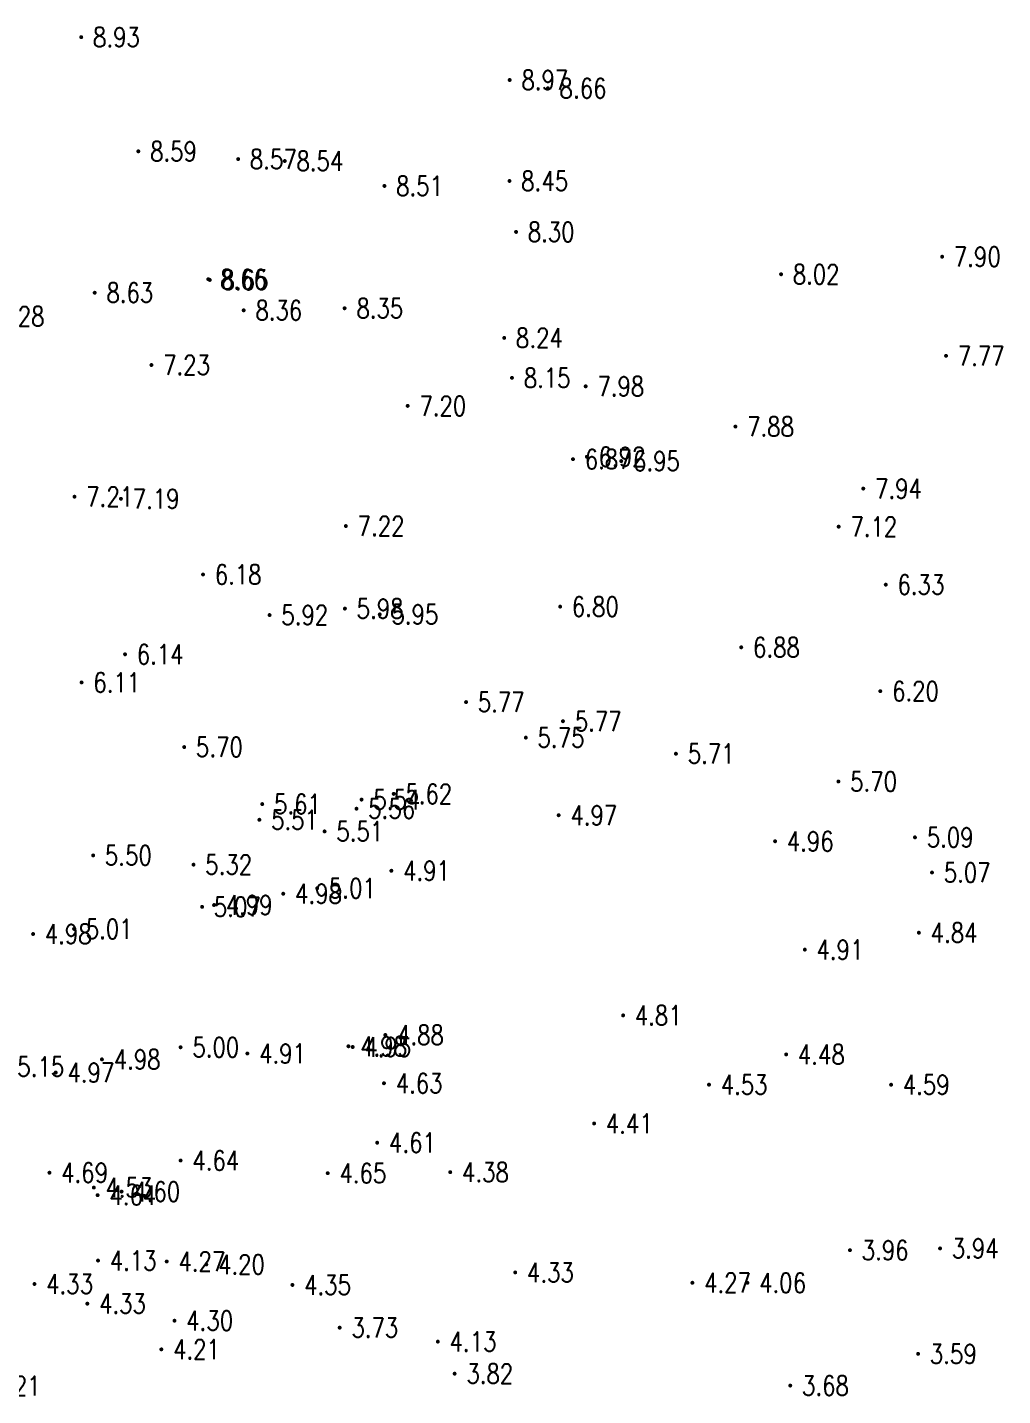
# Model space of a CAD drawing. Extents: x 478634 to 479141, y 2369294 to 2369803.
# Drawn here: x 479022.8 to 479072.7, y 2369405.6 to 2369475.7 of the extents above; entities that cross this region are included whole.
import ezdxf
from ezdxf.enums import TextEntityAlignment as Align

# ---------------------------------------------------------------- set-up
doc = ezdxf.new("R2010")
doc.units = 0
doc.header["$LTSCALE"] = 0.5
doc.layers.get('0').update_dxf_attribs({"linetype": 'CONTINUOUS'})
doc.layers.add('GCD', color=1, linetype='CONTINUOUS')
doc.styles.add('HZ', font='rs.shx', dxfattribs={"width": 0.8, "bigfont": 'hztxt.shx'})

# ---------------------------------------------------------------- blocks, each defined once
blk = doc.blocks.new('GC200')
at = {"linetype": 'Continuous', "const_width": 0.2, "flags": 128}
blk.add_lwpolyline([(-0.1, 0, 1), (0.1, 0, 1)], format="xyb", close=True, dxfattribs=at)

msp = doc.modelspace()

# ---------------------------------------------------------------- block references
at = {"layer": 'GCD', "linetype": 'Continuous'}
ref = msp.add_blockref('GC200', (479025.566, 2369475.163, 8.931), dxfattribs=dict(at, xscale=0.5, yscale=0.5, zscale=0.5))
ref.add_attrib('height', '8.93', dxfattribs={"linetype": 'Continuous', "height": 1, "style": 'HZ', "width": 0.8}).set_placement((479026.166, 2369475.163, 8.931), align=Align.MIDDLE_LEFT)
ref = msp.add_blockref('GC200', (479047.495, 2369472.967, 8.967), dxfattribs=dict(at, xscale=0.5, yscale=0.5, zscale=0.5))
ref.add_attrib('height', '8.97', dxfattribs={"linetype": 'Continuous', "height": 1, "style": 'HZ', "width": 0.8}).set_placement((479048.095, 2369472.967, 8.967), align=Align.MIDDLE_LEFT)
ref = msp.add_blockref('GC200', (479049.45, 2369472.545, 8.662), dxfattribs=dict(at, xscale=0.5, yscale=0.5, zscale=0.5))
ref.add_attrib('height', '8.66', dxfattribs={"linetype": 'Continuous', "height": 1, "style": 'HZ', "width": 0.8}).set_placement((479050.05, 2369472.545, 8.662), align=Align.MIDDLE_LEFT)
ref = msp.add_blockref('GC200', (479028.49, 2369469.316, 8.59), dxfattribs=dict(at, xscale=0.5, yscale=0.5, zscale=0.5))
ref.add_attrib('height', '8.59', dxfattribs={"linetype": 'Continuous', "height": 1, "style": 'HZ', "width": 0.8}).set_placement((479029.09, 2369469.316, 8.59), align=Align.MIDDLE_LEFT)
ref = msp.add_blockref('GC200', (479033.598, 2369468.92, 8.57), dxfattribs=dict(at, xscale=0.5, yscale=0.5, zscale=0.5))
ref.add_attrib('height', '8.57', dxfattribs={"linetype": 'Continuous', "height": 1, "style": 'HZ', "width": 0.8}).set_placement((479034.198, 2369468.92, 8.57), align=Align.MIDDLE_LEFT)
ref = msp.add_blockref('GC200', (479035.983, 2369468.823, 8.543), dxfattribs=dict(at, xscale=0.5, yscale=0.5, zscale=0.5))
ref.add_attrib('height', '8.54', dxfattribs={"linetype": 'Continuous', "height": 1, "style": 'HZ', "width": 0.8}).set_placement((479036.583, 2369468.823, 8.543), align=Align.MIDDLE_LEFT)
ref = msp.add_blockref('GC200', (479041.084, 2369467.546, 8.505), dxfattribs=dict(at, xscale=0.5, yscale=0.5, zscale=0.5))
ref.add_attrib('height', '8.51', dxfattribs={"linetype": 'Continuous', "height": 1, "style": 'HZ', "width": 0.8}).set_placement((479041.684, 2369467.546, 8.505), align=Align.MIDDLE_LEFT)
ref = msp.add_blockref('GC200', (479047.486, 2369467.801, 8.45), dxfattribs=dict(at, xscale=0.5, yscale=0.5, zscale=0.5))
ref.add_attrib('height', '8.45', dxfattribs={"linetype": 'Continuous', "height": 1, "style": 'HZ', "width": 0.8}).set_placement((479048.086, 2369467.801, 8.45), align=Align.MIDDLE_LEFT)
ref = msp.add_blockref('GC200', (479047.821, 2369465.193, 8.304), dxfattribs=dict(at, xscale=0.5, yscale=0.5, zscale=0.5))
ref.add_attrib('height', '8.30', dxfattribs={"linetype": 'Continuous', "height": 1, "style": 'HZ', "width": 0.8}).set_placement((479048.421, 2369465.193, 8.304), align=Align.MIDDLE_LEFT)
ref = msp.add_blockref('GC200', (479069.628, 2369463.925, 7.898), dxfattribs=dict(at, xscale=0.5, yscale=0.5, zscale=0.5))
ref.add_attrib('height', '7.90', dxfattribs={"linetype": 'Continuous', "height": 1, "style": 'HZ', "width": 0.8}).set_placement((479070.228, 2369463.925, 7.898), align=Align.MIDDLE_LEFT)
ref = msp.add_blockref('GC200', (479061.384, 2369463.026, 8.019), dxfattribs=dict(at, xscale=0.5, yscale=0.5, zscale=0.5))
ref.add_attrib('height', '8.02', dxfattribs={"linetype": 'Continuous', "height": 1, "style": 'HZ', "width": 0.8}).set_placement((479061.984, 2369463.026, 8.019), align=Align.MIDDLE_LEFT)
ref = msp.add_blockref('GC200', (479032.07, 2369462.772, 8.658), dxfattribs=dict(at, xscale=0.5, yscale=0.5, zscale=0.5))
ref.add_attrib('height', '8.66', dxfattribs={"linetype": 'Continuous', "height": 1, "style": 'HZ', "width": 0.8}).set_placement((479032.67, 2369462.772, 8.658), align=Align.MIDDLE_LEFT)
ref = msp.add_blockref('GC200', (479032.147, 2369462.736, 8.649), dxfattribs=dict(at, xscale=0.5, yscale=0.5, zscale=0.5))
ref.add_attrib('height', '8.65', dxfattribs={"linetype": 'Continuous', "height": 1, "style": 'HZ', "width": 0.8}).set_placement((479032.747, 2369462.736, 8.649), align=Align.MIDDLE_LEFT)
ref = msp.add_blockref('GC200', (479026.255, 2369462.081, 8.629), dxfattribs=dict(at, xscale=0.5, yscale=0.5, zscale=0.5))
ref.add_attrib('height', '8.63', dxfattribs={"linetype": 'Continuous', "height": 1, "style": 'HZ', "width": 0.8}).set_placement((479026.855, 2369462.081, 8.629), align=Align.MIDDLE_LEFT)
ref = msp.add_blockref('GC200', (479020.684, 2369460.871, 7.281), dxfattribs=dict(at, xscale=0.5, yscale=0.5, zscale=0.5))
ref.add_attrib('height', '7.28', dxfattribs={"linetype": 'Continuous', "height": 1, "style": 'HZ', "width": 0.8}).set_placement((479021.284, 2369460.871, 7.281), align=Align.MIDDLE_LEFT)
ref = msp.add_blockref('GC200', (479033.879, 2369461.18, 8.36), dxfattribs=dict(at, xscale=0.5, yscale=0.5, zscale=0.5))
ref.add_attrib('height', '8.36', dxfattribs={"linetype": 'Continuous', "height": 1, "style": 'HZ', "width": 0.8}).set_placement((479034.479, 2369461.18, 8.36), align=Align.MIDDLE_LEFT)
ref = msp.add_blockref('GC200', (479039.046, 2369461.285, 8.351), dxfattribs=dict(at, xscale=0.5, yscale=0.5, zscale=0.5))
ref.add_attrib('height', '8.35', dxfattribs={"linetype": 'Continuous', "height": 1, "style": 'HZ', "width": 0.8}).set_placement((479039.646, 2369461.285, 8.351), align=Align.MIDDLE_LEFT)
ref = msp.add_blockref('GC200', (479047.215, 2369459.77, 8.243), dxfattribs=dict(at, xscale=0.5, yscale=0.5, zscale=0.5))
ref.add_attrib('height', '8.24', dxfattribs={"linetype": 'Continuous', "height": 1, "style": 'HZ', "width": 0.8}).set_placement((479047.815, 2369459.77, 8.243), align=Align.MIDDLE_LEFT)
ref = msp.add_blockref('GC200', (479069.828, 2369458.854, 7.772), dxfattribs=dict(at, xscale=0.5, yscale=0.5, zscale=0.5))
ref.add_attrib('height', '7.77', dxfattribs={"linetype": 'Continuous', "height": 1, "style": 'HZ', "width": 0.8}).set_placement((479070.428, 2369458.854, 7.772), align=Align.MIDDLE_LEFT)
ref = msp.add_blockref('GC200', (479029.159, 2369458.382, 7.233), dxfattribs=dict(at, xscale=0.5, yscale=0.5, zscale=0.5))
ref.add_attrib('height', '7.23', dxfattribs={"linetype": 'Continuous', "height": 1, "style": 'HZ', "width": 0.8}).set_placement((479029.759, 2369458.382, 7.233), align=Align.MIDDLE_LEFT)
ref = msp.add_blockref('GC200', (479047.613, 2369457.725, 8.149), dxfattribs=dict(at, xscale=0.5, yscale=0.5, zscale=0.5))
ref.add_attrib('height', '8.15', dxfattribs={"linetype": 'Continuous', "height": 1, "style": 'HZ', "width": 0.8}).set_placement((479048.213, 2369457.725, 8.149), align=Align.MIDDLE_LEFT)
ref = msp.add_blockref('GC200', (479051.386, 2369457.292, 7.981), dxfattribs=dict(at, xscale=0.5, yscale=0.5, zscale=0.5))
ref.add_attrib('height', '7.98', dxfattribs={"linetype": 'Continuous', "height": 1, "style": 'HZ', "width": 0.8}).set_placement((479051.986, 2369457.292, 7.981), align=Align.MIDDLE_LEFT)
ref = msp.add_blockref('GC200', (479042.274, 2369456.289, 7.199), dxfattribs=dict(at, xscale=0.5, yscale=0.5, zscale=0.5))
ref.add_attrib('height', '7.20', dxfattribs={"linetype": 'Continuous', "height": 1, "style": 'HZ', "width": 0.8}).set_placement((479042.874, 2369456.289, 7.199), align=Align.MIDDLE_LEFT)
ref = msp.add_blockref('GC200', (479059.049, 2369455.232, 7.876), dxfattribs=dict(at, xscale=0.5, yscale=0.5, zscale=0.5))
ref.add_attrib('height', '7.88', dxfattribs={"linetype": 'Continuous', "height": 1, "style": 'HZ', "width": 0.8}).set_placement((479059.649, 2369455.232, 7.876), align=Align.MIDDLE_LEFT)
ref = msp.add_blockref('GC200', (479050.735, 2369453.561, 6.874), dxfattribs=dict(at, xscale=0.5, yscale=0.5, zscale=0.5))
ref.add_attrib('height', '6.87', dxfattribs={"linetype": 'Continuous', "height": 1, "style": 'HZ', "width": 0.8}).set_placement((479051.335, 2369453.561, 6.874), align=Align.MIDDLE_LEFT)
ref = msp.add_blockref('GC200', (479051.445, 2369453.684, 6.924), dxfattribs=dict(at, xscale=0.5, yscale=0.5, zscale=0.5))
ref.add_attrib('height', '6.92', dxfattribs={"linetype": 'Continuous', "height": 1, "style": 'HZ', "width": 0.8}).set_placement((479052.045, 2369453.684, 6.924), align=Align.MIDDLE_LEFT)
ref = msp.add_blockref('GC200', (479053.205, 2369453.465, 6.946), dxfattribs=dict(at, xscale=0.5, yscale=0.5, zscale=0.5))
ref.add_attrib('height', '6.95', dxfattribs={"linetype": 'Continuous', "height": 1, "style": 'HZ', "width": 0.8}).set_placement((479053.805, 2369453.465, 6.946), align=Align.MIDDLE_LEFT)
ref = msp.add_blockref('GC200', (479065.592, 2369452.057, 7.936), dxfattribs=dict(at, xscale=0.5, yscale=0.5, zscale=0.5))
ref.add_attrib('height', '7.94', dxfattribs={"linetype": 'Continuous', "height": 1, "style": 'HZ', "width": 0.8}).set_placement((479066.192, 2369452.057, 7.936), align=Align.MIDDLE_LEFT)
ref = msp.add_blockref('GC200', (479025.222, 2369451.643, 7.205), dxfattribs=dict(at, xscale=0.5, yscale=0.5, zscale=0.5))
ref.add_attrib('height', '7.21', dxfattribs={"linetype": 'Continuous', "height": 1, "style": 'HZ', "width": 0.8}).set_placement((479025.822, 2369451.643, 7.205), align=Align.MIDDLE_LEFT)
ref = msp.add_blockref('GC200', (479027.597, 2369451.535, 7.19), dxfattribs=dict(at, xscale=0.5, yscale=0.5, zscale=0.5))
ref.add_attrib('height', '7.19', dxfattribs={"linetype": 'Continuous', "height": 1, "style": 'HZ', "width": 0.8}).set_placement((479028.197, 2369451.535, 7.19), align=Align.MIDDLE_LEFT)
ref = msp.add_blockref('GC200', (479039.111, 2369450.14, 7.223), dxfattribs=dict(at, xscale=0.5, yscale=0.5, zscale=0.5))
ref.add_attrib('height', '7.22', dxfattribs={"linetype": 'Continuous', "height": 1, "style": 'HZ', "width": 0.8}).set_placement((479039.711, 2369450.14, 7.223), align=Align.MIDDLE_LEFT)
ref = msp.add_blockref('GC200', (479064.334, 2369450.108, 7.124), dxfattribs=dict(at, xscale=0.5, yscale=0.5, zscale=0.5))
ref.add_attrib('height', '7.12', dxfattribs={"linetype": 'Continuous', "height": 1, "style": 'HZ', "width": 0.8}).set_placement((479064.934, 2369450.108, 7.124), align=Align.MIDDLE_LEFT)
ref = msp.add_blockref('GC200', (479031.801, 2369447.66, 6.184), dxfattribs=dict(at, xscale=0.5, yscale=0.5, zscale=0.5))
ref.add_attrib('height', '6.18', dxfattribs={"linetype": 'Continuous', "height": 1, "style": 'HZ', "width": 0.8}).set_placement((479032.401, 2369447.66, 6.184), align=Align.MIDDLE_LEFT)
ref = msp.add_blockref('GC200', (479066.744, 2369447.139, 6.327), dxfattribs=dict(at, xscale=0.5, yscale=0.5, zscale=0.5))
ref.add_attrib('height', '6.33', dxfattribs={"linetype": 'Continuous', "height": 1, "style": 'HZ', "width": 0.8}).set_placement((479067.344, 2369447.139, 6.327), align=Align.MIDDLE_LEFT)
ref = msp.add_blockref('GC200', (479035.206, 2369445.584, 5.923), dxfattribs=dict(at, xscale=0.5, yscale=0.5, zscale=0.5))
ref.add_attrib('height', '5.92', dxfattribs={"linetype": 'Continuous', "height": 1, "style": 'HZ', "width": 0.8}).set_placement((479035.806, 2369445.584, 5.923), align=Align.MIDDLE_LEFT)
ref = msp.add_blockref('GC200', (479039.061, 2369445.915, 5.982), dxfattribs=dict(at, xscale=0.5, yscale=0.5, zscale=0.5))
ref.add_attrib('height', '5.98', dxfattribs={"linetype": 'Continuous', "height": 1, "style": 'HZ', "width": 0.8}).set_placement((479039.661, 2369445.915, 5.982), align=Align.MIDDLE_LEFT)
ref = msp.add_blockref('GC200', (479040.845, 2369445.619, 5.954), dxfattribs=dict(at, xscale=0.5, yscale=0.5, zscale=0.5))
ref.add_attrib('height', '5.95', dxfattribs={"linetype": 'Continuous', "height": 1, "style": 'HZ', "width": 0.8}).set_placement((479041.445, 2369445.619, 5.954), align=Align.MIDDLE_LEFT)
ref = msp.add_blockref('GC200', (479050.079, 2369446.017, 6.798), dxfattribs=dict(at, xscale=0.5, yscale=0.5, zscale=0.5))
ref.add_attrib('height', '6.80', dxfattribs={"linetype": 'Continuous', "height": 1, "style": 'HZ', "width": 0.8}).set_placement((479050.679, 2369446.017, 6.798), align=Align.MIDDLE_LEFT)
ref = msp.add_blockref('GC200', (479027.809, 2369443.576, 6.141), dxfattribs=dict(at, xscale=0.5, yscale=0.5, zscale=0.5))
ref.add_attrib('height', '6.14', dxfattribs={"linetype": 'Continuous', "height": 1, "style": 'HZ', "width": 0.8}).set_placement((479028.409, 2369443.576, 6.141), align=Align.MIDDLE_LEFT)
ref = msp.add_blockref('GC200', (479059.347, 2369443.933, 6.875), dxfattribs=dict(at, xscale=0.5, yscale=0.5, zscale=0.5))
ref.add_attrib('height', '6.88', dxfattribs={"linetype": 'Continuous', "height": 1, "style": 'HZ', "width": 0.8}).set_placement((479059.947, 2369443.933, 6.875), align=Align.MIDDLE_LEFT)
ref = msp.add_blockref('GC200', (479025.584, 2369442.136, 6.105), dxfattribs=dict(at, xscale=0.5, yscale=0.5, zscale=0.5))
ref.add_attrib('height', '6.11', dxfattribs={"linetype": 'Continuous', "height": 1, "style": 'HZ', "width": 0.8}).set_placement((479026.184, 2369442.136, 6.105), align=Align.MIDDLE_LEFT)
ref = msp.add_blockref('GC200', (479066.465, 2369441.688, 6.202), dxfattribs=dict(at, xscale=0.5, yscale=0.5, zscale=0.5))
ref.add_attrib('height', '6.20', dxfattribs={"linetype": 'Continuous', "height": 1, "style": 'HZ', "width": 0.8}).set_placement((479067.065, 2369441.688, 6.202), align=Align.MIDDLE_LEFT)
ref = msp.add_blockref('GC200', (479045.262, 2369441.13, 5.772), dxfattribs=dict(at, xscale=0.5, yscale=0.5, zscale=0.5))
ref.add_attrib('height', '5.77', dxfattribs={"linetype": 'Continuous', "height": 1, "style": 'HZ', "width": 0.8}).set_placement((479045.862, 2369441.13, 5.772), align=Align.MIDDLE_LEFT)
ref = msp.add_blockref('GC200', (479050.222, 2369440.15, 5.77), dxfattribs=dict(at, xscale=0.5, yscale=0.5, zscale=0.5))
ref.add_attrib('height', '5.77', dxfattribs={"linetype": 'Continuous', "height": 1, "style": 'HZ', "width": 0.8}).set_placement((479050.822, 2369440.15, 5.77), align=Align.MIDDLE_LEFT)
ref = msp.add_blockref('GC200', (479048.322, 2369439.312, 5.75), dxfattribs=dict(at, xscale=0.5, yscale=0.5, zscale=0.5))
ref.add_attrib('height', '5.75', dxfattribs={"linetype": 'Continuous', "height": 1, "style": 'HZ', "width": 0.8}).set_placement((479048.922, 2369439.312, 5.75), align=Align.MIDDLE_LEFT)
ref = msp.add_blockref('GC200', (479030.837, 2369438.827, 5.697), dxfattribs=dict(at, xscale=0.5, yscale=0.5, zscale=0.5))
ref.add_attrib('height', '5.70', dxfattribs={"linetype": 'Continuous', "height": 1, "style": 'HZ', "width": 0.8}).set_placement((479031.437, 2369438.827, 5.697), align=Align.MIDDLE_LEFT)
ref = msp.add_blockref('GC200', (479056.004, 2369438.487, 5.713), dxfattribs=dict(at, xscale=0.5, yscale=0.5, zscale=0.5))
ref.add_attrib('height', '5.71', dxfattribs={"linetype": 'Continuous', "height": 1, "style": 'HZ', "width": 0.8}).set_placement((479056.604, 2369438.487, 5.713), align=Align.MIDDLE_LEFT)
ref = msp.add_blockref('GC200', (479064.321, 2369437.066, 5.699), dxfattribs=dict(at, xscale=0.5, yscale=0.5, zscale=0.5))
ref.add_attrib('height', '5.70', dxfattribs={"linetype": 'Continuous', "height": 1, "style": 'HZ', "width": 0.8}).set_placement((479064.921, 2369437.066, 5.699), align=Align.MIDDLE_LEFT)
ref = msp.add_blockref('GC200', (479041.559, 2369436.431, 5.621), dxfattribs=dict(at, xscale=0.5, yscale=0.5, zscale=0.5))
ref.add_attrib('height', '5.62', dxfattribs={"linetype": 'Continuous', "height": 1, "style": 'HZ', "width": 0.8}).set_placement((479042.159, 2369436.431, 5.621), align=Align.MIDDLE_LEFT)
ref = msp.add_blockref('GC200', (479034.83, 2369435.91, 5.606), dxfattribs=dict(at, xscale=0.5, yscale=0.5, zscale=0.5))
ref.add_attrib('height', '5.61', dxfattribs={"linetype": 'Continuous', "height": 1, "style": 'HZ', "width": 0.8}).set_placement((479035.43, 2369435.91, 5.606), align=Align.MIDDLE_LEFT)
ref = msp.add_blockref('GC200', (479039.656, 2369435.675, 5.56), dxfattribs=dict(at, xscale=0.5, yscale=0.5, zscale=0.5))
ref.add_attrib('height', '5.56', dxfattribs={"linetype": 'Continuous', "height": 1, "style": 'HZ', "width": 0.8}).set_placement((479040.256, 2369435.675, 5.56), align=Align.MIDDLE_LEFT)
ref = msp.add_blockref('GC200', (479039.914, 2369436.14, 5.543), dxfattribs=dict(at, xscale=0.5, yscale=0.5, zscale=0.5))
ref.add_attrib('height', '5.54', dxfattribs={"linetype": 'Continuous', "height": 1, "style": 'HZ', "width": 0.8}).set_placement((479040.514, 2369436.14, 5.543), align=Align.MIDDLE_LEFT)
ref = msp.add_blockref('GC200', (479034.684, 2369435.107, 5.513), dxfattribs=dict(at, xscale=0.5, yscale=0.5, zscale=0.5))
ref.add_attrib('height', '5.51', dxfattribs={"linetype": 'Continuous', "height": 1, "style": 'HZ', "width": 0.8}).set_placement((479035.284, 2369435.107, 5.513), align=Align.MIDDLE_LEFT)
ref = msp.add_blockref('GC200', (479050.001, 2369435.339, 4.972), dxfattribs=dict(at, xscale=0.5, yscale=0.5, zscale=0.5))
ref.add_attrib('height', '4.97', dxfattribs={"linetype": 'Continuous', "height": 1, "style": 'HZ', "width": 0.8}).set_placement((479050.601, 2369435.339, 4.972), align=Align.MIDDLE_LEFT)
ref = msp.add_blockref('GC200', (479038.022, 2369434.513, 5.512), dxfattribs=dict(at, xscale=0.5, yscale=0.5, zscale=0.5))
ref.add_attrib('height', '5.51', dxfattribs={"linetype": 'Continuous', "height": 1, "style": 'HZ', "width": 0.8}).set_placement((479038.622, 2369434.513, 5.512), align=Align.MIDDLE_LEFT)
ref = msp.add_blockref('GC200', (479061.079, 2369434.006, 4.964), dxfattribs=dict(at, xscale=0.5, yscale=0.5, zscale=0.5))
ref.add_attrib('height', '4.96', dxfattribs={"linetype": 'Continuous', "height": 1, "style": 'HZ', "width": 0.8}).set_placement((479061.679, 2369434.006, 4.964), align=Align.MIDDLE_LEFT)
ref = msp.add_blockref('GC200', (479068.237, 2369434.207, 5.085), dxfattribs=dict(at, xscale=0.5, yscale=0.5, zscale=0.5))
ref.add_attrib('height', '5.09', dxfattribs={"linetype": 'Continuous', "height": 1, "style": 'HZ', "width": 0.8}).set_placement((479068.837, 2369434.207, 5.085), align=Align.MIDDLE_LEFT)
ref = msp.add_blockref('GC200', (479026.178, 2369433.282, 5.497), dxfattribs=dict(at, xscale=0.5, yscale=0.5, zscale=0.5))
ref.add_attrib('height', '5.50', dxfattribs={"linetype": 'Continuous', "height": 1, "style": 'HZ', "width": 0.8}).set_placement((479026.778, 2369433.282, 5.497), align=Align.MIDDLE_LEFT)
ref = msp.add_blockref('GC200', (479031.314, 2369432.809, 5.317), dxfattribs=dict(at, xscale=0.5, yscale=0.5, zscale=0.5))
ref.add_attrib('height', '5.32', dxfattribs={"linetype": 'Continuous', "height": 1, "style": 'HZ', "width": 0.8}).set_placement((479031.914, 2369432.809, 5.317), align=Align.MIDDLE_LEFT)
ref = msp.add_blockref('GC200', (479041.439, 2369432.498, 4.913), dxfattribs=dict(at, xscale=0.5, yscale=0.5, zscale=0.5))
ref.add_attrib('height', '4.91', dxfattribs={"linetype": 'Continuous', "height": 1, "style": 'HZ', "width": 0.8}).set_placement((479042.039, 2369432.498, 4.913), align=Align.MIDDLE_LEFT)
ref = msp.add_blockref('GC200', (479069.11, 2369432.407, 5.065), dxfattribs=dict(at, xscale=0.5, yscale=0.5, zscale=0.5))
ref.add_attrib('height', '5.07', dxfattribs={"linetype": 'Continuous', "height": 1, "style": 'HZ', "width": 0.8}).set_placement((479069.71, 2369432.407, 5.065), align=Align.MIDDLE_LEFT)
ref = msp.add_blockref('GC200', (479037.642, 2369431.601, 5.013), dxfattribs=dict(at, xscale=0.5, yscale=0.5, zscale=0.5))
ref.add_attrib('height', '5.01', dxfattribs={"linetype": 'Continuous', "height": 1, "style": 'HZ', "width": 0.8}).set_placement((479038.242, 2369431.601, 5.013), align=Align.MIDDLE_LEFT)
ref = msp.add_blockref('GC200', (479032.364, 2369430.743, 4.991), dxfattribs=dict(at, xscale=0.5, yscale=0.5, zscale=0.5))
ref.add_attrib('height', '4.99', dxfattribs={"linetype": 'Continuous', "height": 1, "style": 'HZ', "width": 0.8}).set_placement((479032.964, 2369430.743, 4.991), align=Align.MIDDLE_LEFT)
ref = msp.add_blockref('GC200', (479035.906, 2369431.322, 4.982), dxfattribs=dict(at, xscale=0.5, yscale=0.5, zscale=0.5))
ref.add_attrib('height', '4.98', dxfattribs={"linetype": 'Continuous', "height": 1, "style": 'HZ', "width": 0.8}).set_placement((479036.506, 2369431.322, 4.982), align=Align.MIDDLE_LEFT)
ref = msp.add_blockref('GC200', (479031.755, 2369430.651, 5.066), dxfattribs=dict(at, xscale=0.5, yscale=0.5, zscale=0.5))
ref.add_attrib('height', '5.07', dxfattribs={"linetype": 'Continuous', "height": 1, "style": 'HZ', "width": 0.8}).set_placement((479032.355, 2369430.651, 5.066), align=Align.MIDDLE_LEFT)
ref = msp.add_blockref('GC200', (479025.199, 2369429.52, 5.007), dxfattribs=dict(at, xscale=0.5, yscale=0.5, zscale=0.5))
ref.add_attrib('height', '5.01', dxfattribs={"linetype": 'Continuous', "height": 1, "style": 'HZ', "width": 0.8}).set_placement((479025.799, 2369429.52, 5.007), align=Align.MIDDLE_LEFT)
ref = msp.add_blockref('GC200', (479068.439, 2369429.325, 4.843), dxfattribs=dict(at, xscale=0.5, yscale=0.5, zscale=0.5))
ref.add_attrib('height', '4.84', dxfattribs={"linetype": 'Continuous', "height": 1, "style": 'HZ', "width": 0.8}).set_placement((479069.039, 2369429.325, 4.843), align=Align.MIDDLE_LEFT)
ref = msp.add_blockref('GC200', (479023.102, 2369429.26, 4.981), dxfattribs=dict(at, xscale=0.5, yscale=0.5, zscale=0.5))
ref.add_attrib('height', '4.98', dxfattribs={"linetype": 'Continuous', "height": 1, "style": 'HZ', "width": 0.8}).set_placement((479023.702, 2369429.26, 4.981), align=Align.MIDDLE_LEFT)
ref = msp.add_blockref('GC200', (479062.599, 2369428.46, 4.909), dxfattribs=dict(at, xscale=0.5, yscale=0.5, zscale=0.5))
ref.add_attrib('height', '4.91', dxfattribs={"linetype": 'Continuous', "height": 1, "style": 'HZ', "width": 0.8}).set_placement((479063.199, 2369428.46, 4.909), align=Align.MIDDLE_LEFT)
ref = msp.add_blockref('GC200', (479053.301, 2369425.094, 4.811), dxfattribs=dict(at, xscale=0.5, yscale=0.5, zscale=0.5))
ref.add_attrib('height', '4.81', dxfattribs={"linetype": 'Continuous', "height": 1, "style": 'HZ', "width": 0.8}).set_placement((479053.901, 2369425.094, 4.811), align=Align.MIDDLE_LEFT)
ref = msp.add_blockref('GC200', (479041.129, 2369424.094, 4.883), dxfattribs=dict(at, xscale=0.5, yscale=0.5, zscale=0.5))
ref.add_attrib('height', '4.88', dxfattribs={"linetype": 'Continuous', "height": 1, "style": 'HZ', "width": 0.8}).set_placement((479041.729, 2369424.094, 4.883), align=Align.MIDDLE_LEFT)
ref = msp.add_blockref('GC200', (479030.652, 2369423.463, 4.996), dxfattribs=dict(at, xscale=0.5, yscale=0.5, zscale=0.5))
ref.add_attrib('height', '5.00', dxfattribs={"linetype": 'Continuous', "height": 1, "style": 'HZ', "width": 0.8}).set_placement((479031.252, 2369423.463, 4.996), align=Align.MIDDLE_LEFT)
ref = msp.add_blockref('GC200', (479034.069, 2369423.143, 4.91), dxfattribs=dict(at, xscale=0.5, yscale=0.5, zscale=0.5))
ref.add_attrib('height', '4.91', dxfattribs={"linetype": 'Continuous', "height": 1, "style": 'HZ', "width": 0.8}).set_placement((479034.669, 2369423.143, 4.91), align=Align.MIDDLE_LEFT)
ref = msp.add_blockref('GC200', (479039.241, 2369423.514, 4.979), dxfattribs=dict(at, xscale=0.5, yscale=0.5, zscale=0.5))
ref.add_attrib('height', '4.98', dxfattribs={"linetype": 'Continuous', "height": 1, "style": 'HZ', "width": 0.8}).set_placement((479039.841, 2369423.514, 4.979), align=Align.MIDDLE_LEFT)
ref = msp.add_blockref('GC200', (479039.461, 2369423.477, 4.945), dxfattribs=dict(at, xscale=0.5, yscale=0.5, zscale=0.5))
ref.add_attrib('height', '4.95', dxfattribs={"linetype": 'Continuous', "height": 1, "style": 'HZ', "width": 0.8}).set_placement((479040.061, 2369423.477, 4.945), align=Align.MIDDLE_LEFT)
ref = msp.add_blockref('GC200', (479061.645, 2369423.097, 4.479), dxfattribs=dict(at, xscale=0.5, yscale=0.5, zscale=0.5))
ref.add_attrib('height', '4.48', dxfattribs={"linetype": 'Continuous', "height": 1, "style": 'HZ', "width": 0.8}).set_placement((479062.245, 2369423.097, 4.479), align=Align.MIDDLE_LEFT)
ref = msp.add_blockref('GC200', (479021.693, 2369422.469, 5.154), dxfattribs=dict(at, xscale=0.5, yscale=0.5, zscale=0.5))
ref.add_attrib('height', '5.15', dxfattribs={"linetype": 'Continuous', "height": 1, "style": 'HZ', "width": 0.8}).set_placement((479022.293, 2369422.469, 5.154), align=Align.MIDDLE_LEFT)
ref = msp.add_blockref('GC200', (479026.626, 2369422.845, 4.981), dxfattribs=dict(at, xscale=0.5, yscale=0.5, zscale=0.5))
ref.add_attrib('height', '4.98', dxfattribs={"linetype": 'Continuous', "height": 1, "style": 'HZ', "width": 0.8}).set_placement((479027.226, 2369422.845, 4.981), align=Align.MIDDLE_LEFT)
ref = msp.add_blockref('GC200', (479024.261, 2369422.169, 4.971), dxfattribs=dict(at, xscale=0.5, yscale=0.5, zscale=0.5))
ref.add_attrib('height', '4.97', dxfattribs={"linetype": 'Continuous', "height": 1, "style": 'HZ', "width": 0.8}).set_placement((479024.861, 2369422.169, 4.971), align=Align.MIDDLE_LEFT)
ref = msp.add_blockref('GC200', (479041.061, 2369421.621, 4.628), dxfattribs=dict(at, xscale=0.5, yscale=0.5, zscale=0.5))
ref.add_attrib('height', '4.63', dxfattribs={"linetype": 'Continuous', "height": 1, "style": 'HZ', "width": 0.8}).set_placement((479041.661, 2369421.621, 4.628), align=Align.MIDDLE_LEFT)
ref = msp.add_blockref('GC200', (479057.695, 2369421.548, 4.526), dxfattribs=dict(at, xscale=0.5, yscale=0.5, zscale=0.5))
ref.add_attrib('height', '4.53', dxfattribs={"linetype": 'Continuous', "height": 1, "style": 'HZ', "width": 0.8}).set_placement((479058.295, 2369421.548, 4.526), align=Align.MIDDLE_LEFT)
ref = msp.add_blockref('GC200', (479067.015, 2369421.547, 4.591), dxfattribs=dict(at, xscale=0.5, yscale=0.5, zscale=0.5))
ref.add_attrib('height', '4.59', dxfattribs={"linetype": 'Continuous', "height": 1, "style": 'HZ', "width": 0.8}).set_placement((479067.615, 2369421.547, 4.591), align=Align.MIDDLE_LEFT)
ref = msp.add_blockref('GC200', (479051.817, 2369419.563, 4.406), dxfattribs=dict(at, xscale=0.5, yscale=0.5, zscale=0.5))
ref.add_attrib('height', '4.41', dxfattribs={"linetype": 'Continuous', "height": 1, "style": 'HZ', "width": 0.8}).set_placement((479052.417, 2369419.563, 4.406), align=Align.MIDDLE_LEFT)
ref = msp.add_blockref('GC200', (479040.715, 2369418.578, 4.61), dxfattribs=dict(at, xscale=0.5, yscale=0.5, zscale=0.5))
ref.add_attrib('height', '4.61', dxfattribs={"linetype": 'Continuous', "height": 1, "style": 'HZ', "width": 0.8}).set_placement((479041.315, 2369418.578, 4.61), align=Align.MIDDLE_LEFT)
ref = msp.add_blockref('GC200', (479030.651, 2369417.667, 4.642), dxfattribs=dict(at, xscale=0.5, yscale=0.5, zscale=0.5))
ref.add_attrib('height', '4.64', dxfattribs={"linetype": 'Continuous', "height": 1, "style": 'HZ', "width": 0.8}).set_placement((479031.251, 2369417.667, 4.642), align=Align.MIDDLE_LEFT)
ref = msp.add_blockref('GC200', (479023.939, 2369417.044, 4.688), dxfattribs=dict(at, xscale=0.5, yscale=0.5, zscale=0.5))
ref.add_attrib('height', '4.69', dxfattribs={"linetype": 'Continuous', "height": 1, "style": 'HZ', "width": 0.8}).set_placement((479024.539, 2369417.044, 4.688), align=Align.MIDDLE_LEFT)
ref = msp.add_blockref('GC200', (479038.183, 2369417.019, 4.647), dxfattribs=dict(at, xscale=0.5, yscale=0.5, zscale=0.5))
ref.add_attrib('height', '4.65', dxfattribs={"linetype": 'Continuous', "height": 1, "style": 'HZ', "width": 0.8}).set_placement((479038.783, 2369417.019, 4.647), align=Align.MIDDLE_LEFT)
ref = msp.add_blockref('GC200', (479044.452, 2369417.07, 4.378), dxfattribs=dict(at, xscale=0.5, yscale=0.5, zscale=0.5))
ref.add_attrib('height', '4.38', dxfattribs={"linetype": 'Continuous', "height": 1, "style": 'HZ', "width": 0.8}).set_placement((479045.052, 2369417.07, 4.378), align=Align.MIDDLE_LEFT)
ref = msp.add_blockref('GC200', (479026.211, 2369416.285, 4.528), dxfattribs=dict(at, xscale=0.5, yscale=0.5, zscale=0.5))
ref.add_attrib('height', '4.53', dxfattribs={"linetype": 'Continuous', "height": 1, "style": 'HZ', "width": 0.8}).set_placement((479026.811, 2369416.285, 4.528), align=Align.MIDDLE_LEFT)
ref = msp.add_blockref('GC200', (479027.631, 2369416.078, 4.601), dxfattribs=dict(at, xscale=0.5, yscale=0.5, zscale=0.5))
ref.add_attrib('height', '4.60', dxfattribs={"linetype": 'Continuous', "height": 1, "style": 'HZ', "width": 0.8}).set_placement((479028.231, 2369416.078, 4.601), align=Align.MIDDLE_LEFT)
ref = msp.add_blockref('GC200', (479026.403, 2369415.894, 4.635), dxfattribs=dict(at, xscale=0.5, yscale=0.5, zscale=0.5))
ref.add_attrib('height', '4.64', dxfattribs={"linetype": 'Continuous', "height": 1, "style": 'HZ', "width": 0.8}).set_placement((479027.003, 2369415.894, 4.635), align=Align.MIDDLE_LEFT)
ref = msp.add_blockref('GC200', (479026.425, 2369412.546, 4.132), dxfattribs=dict(at, xscale=0.5, yscale=0.5, zscale=0.5))
ref.add_attrib('height', '4.13', dxfattribs={"linetype": 'Continuous', "height": 1, "style": 'HZ', "width": 0.8}).set_placement((479027.025, 2369412.546, 4.132), align=Align.MIDDLE_LEFT)
ref = msp.add_blockref('GC200', (479064.909, 2369413.078, 3.959), dxfattribs=dict(at, xscale=0.5, yscale=0.5, zscale=0.5))
ref.add_attrib('height', '3.96', dxfattribs={"linetype": 'Continuous', "height": 1, "style": 'HZ', "width": 0.8}).set_placement((479065.509, 2369413.078, 3.959), align=Align.MIDDLE_LEFT)
ref = msp.add_blockref('GC200', (479069.523, 2369413.169, 3.942), dxfattribs=dict(at, xscale=0.5, yscale=0.5, zscale=0.5))
ref.add_attrib('height', '3.94', dxfattribs={"linetype": 'Continuous', "height": 1, "style": 'HZ', "width": 0.8}).set_placement((479070.123, 2369413.169, 3.942), align=Align.MIDDLE_LEFT)
ref = msp.add_blockref('GC200', (479029.943, 2369412.501, 4.265), dxfattribs=dict(at, xscale=0.5, yscale=0.5, zscale=0.5))
ref.add_attrib('height', '4.27', dxfattribs={"linetype": 'Continuous', "height": 1, "style": 'HZ', "width": 0.8}).set_placement((479030.543, 2369412.501, 4.265), align=Align.MIDDLE_LEFT)
ref = msp.add_blockref('GC200', (479031.968, 2369412.346, 4.204), dxfattribs=dict(at, xscale=0.5, yscale=0.5, zscale=0.5))
ref.add_attrib('height', '4.20', dxfattribs={"linetype": 'Continuous', "height": 1, "style": 'HZ', "width": 0.8}).set_placement((479032.568, 2369412.346, 4.204), align=Align.MIDDLE_LEFT)
ref = msp.add_blockref('GC200', (479047.778, 2369411.939, 4.328), dxfattribs=dict(at, xscale=0.5, yscale=0.5, zscale=0.5))
ref.add_attrib('height', '4.33', dxfattribs={"linetype": 'Continuous', "height": 1, "style": 'HZ', "width": 0.8}).set_placement((479048.378, 2369411.939, 4.328), align=Align.MIDDLE_LEFT)
ref = msp.add_blockref('GC200', (479023.172, 2369411.348, 4.328), dxfattribs=dict(at, xscale=0.5, yscale=0.5, zscale=0.5))
ref.add_attrib('height', '4.33', dxfattribs={"linetype": 'Continuous', "height": 1, "style": 'HZ', "width": 0.8}).set_placement((479023.772, 2369411.348, 4.328), align=Align.MIDDLE_LEFT)
ref = msp.add_blockref('GC200', (479036.375, 2369411.299, 4.354), dxfattribs=dict(at, xscale=0.5, yscale=0.5, zscale=0.5))
ref.add_attrib('height', '4.35', dxfattribs={"linetype": 'Continuous', "height": 1, "style": 'HZ', "width": 0.8}).set_placement((479036.975, 2369411.299, 4.354), align=Align.MIDDLE_LEFT)
ref = msp.add_blockref('GC200', (479056.845, 2369411.411, 4.266), dxfattribs=dict(at, xscale=0.5, yscale=0.5, zscale=0.5))
ref.add_attrib('height', '4.27', dxfattribs={"linetype": 'Continuous', "height": 1, "style": 'HZ', "width": 0.8}).set_placement((479057.445, 2369411.411, 4.266), align=Align.MIDDLE_LEFT)
ref = msp.add_blockref('GC200', (479059.664, 2369411.407, 4.055), dxfattribs=dict(at, xscale=0.5, yscale=0.5, zscale=0.5))
ref.add_attrib('height', '4.06', dxfattribs={"linetype": 'Continuous', "height": 1, "style": 'HZ', "width": 0.8}).set_placement((479060.264, 2369411.407, 4.055), align=Align.MIDDLE_LEFT)
ref = msp.add_blockref('GC200', (479025.88, 2369410.34, 4.329), dxfattribs=dict(at, xscale=0.5, yscale=0.5, zscale=0.5))
ref.add_attrib('height', '4.33', dxfattribs={"linetype": 'Continuous', "height": 1, "style": 'HZ', "width": 0.8}).set_placement((479026.48, 2369410.34, 4.329), align=Align.MIDDLE_LEFT)
ref = msp.add_blockref('GC200', (479030.34, 2369409.47, 4.302), dxfattribs=dict(at, xscale=0.5, yscale=0.5, zscale=0.5))
ref.add_attrib('height', '4.30', dxfattribs={"linetype": 'Continuous', "height": 1, "style": 'HZ', "width": 0.8}).set_placement((479030.94, 2369409.47, 4.302), align=Align.MIDDLE_LEFT)
ref = msp.add_blockref('GC200', (479038.792, 2369409.114, 3.727), dxfattribs=dict(at, xscale=0.5, yscale=0.5, zscale=0.5))
ref.add_attrib('height', '3.73', dxfattribs={"linetype": 'Continuous', "height": 1, "style": 'HZ', "width": 0.8}).set_placement((479039.392, 2369409.114, 3.727), align=Align.MIDDLE_LEFT)
ref = msp.add_blockref('GC200', (479043.818, 2369408.398, 4.128), dxfattribs=dict(at, xscale=0.5, yscale=0.5, zscale=0.5))
ref.add_attrib('height', '4.13', dxfattribs={"linetype": 'Continuous', "height": 1, "style": 'HZ', "width": 0.8}).set_placement((479044.418, 2369408.398, 4.128), align=Align.MIDDLE_LEFT)
ref = msp.add_blockref('GC200', (479029.667, 2369408.001, 4.21), dxfattribs=dict(at, xscale=0.5, yscale=0.5, zscale=0.5))
ref.add_attrib('height', '4.21', dxfattribs={"linetype": 'Continuous', "height": 1, "style": 'HZ', "width": 0.8}).set_placement((479030.267, 2369408.001, 4.21), align=Align.MIDDLE_LEFT)
ref = msp.add_blockref('GC200', (479068.4, 2369407.773, 3.59), dxfattribs=dict(at, xscale=0.5, yscale=0.5, zscale=0.5))
ref.add_attrib('height', '3.59', dxfattribs={"linetype": 'Continuous', "height": 1, "style": 'HZ', "width": 0.8}).set_placement((479069, 2369407.773, 3.59), align=Align.MIDDLE_LEFT)
ref = msp.add_blockref('GC200', (479044.676, 2369406.758, 3.817), dxfattribs=dict(at, xscale=0.5, yscale=0.5, zscale=0.5))
ref.add_attrib('height', '3.82', dxfattribs={"linetype": 'Continuous', "height": 1, "style": 'HZ', "width": 0.8}).set_placement((479045.276, 2369406.758, 3.817), align=Align.MIDDLE_LEFT)
ref = msp.add_blockref('GC200', (479020.482, 2369406.134, 4.206), dxfattribs=dict(at, xscale=0.5, yscale=0.5, zscale=0.5))
ref.add_attrib('height', '4.21', dxfattribs={"linetype": 'Continuous', "height": 1, "style": 'HZ', "width": 0.8}).set_placement((479021.082, 2369406.134, 4.206), align=Align.MIDDLE_LEFT)
ref = msp.add_blockref('GC200', (479061.855, 2369406.148, 3.684), dxfattribs=dict(at, xscale=0.5, yscale=0.5, zscale=0.5))
ref.add_attrib('height', '3.68', dxfattribs={"linetype": 'Continuous', "height": 1, "style": 'HZ', "width": 0.8}).set_placement((479062.455, 2369406.148, 3.684), align=Align.MIDDLE_LEFT)

doc.saveas('drawing.dxf')
